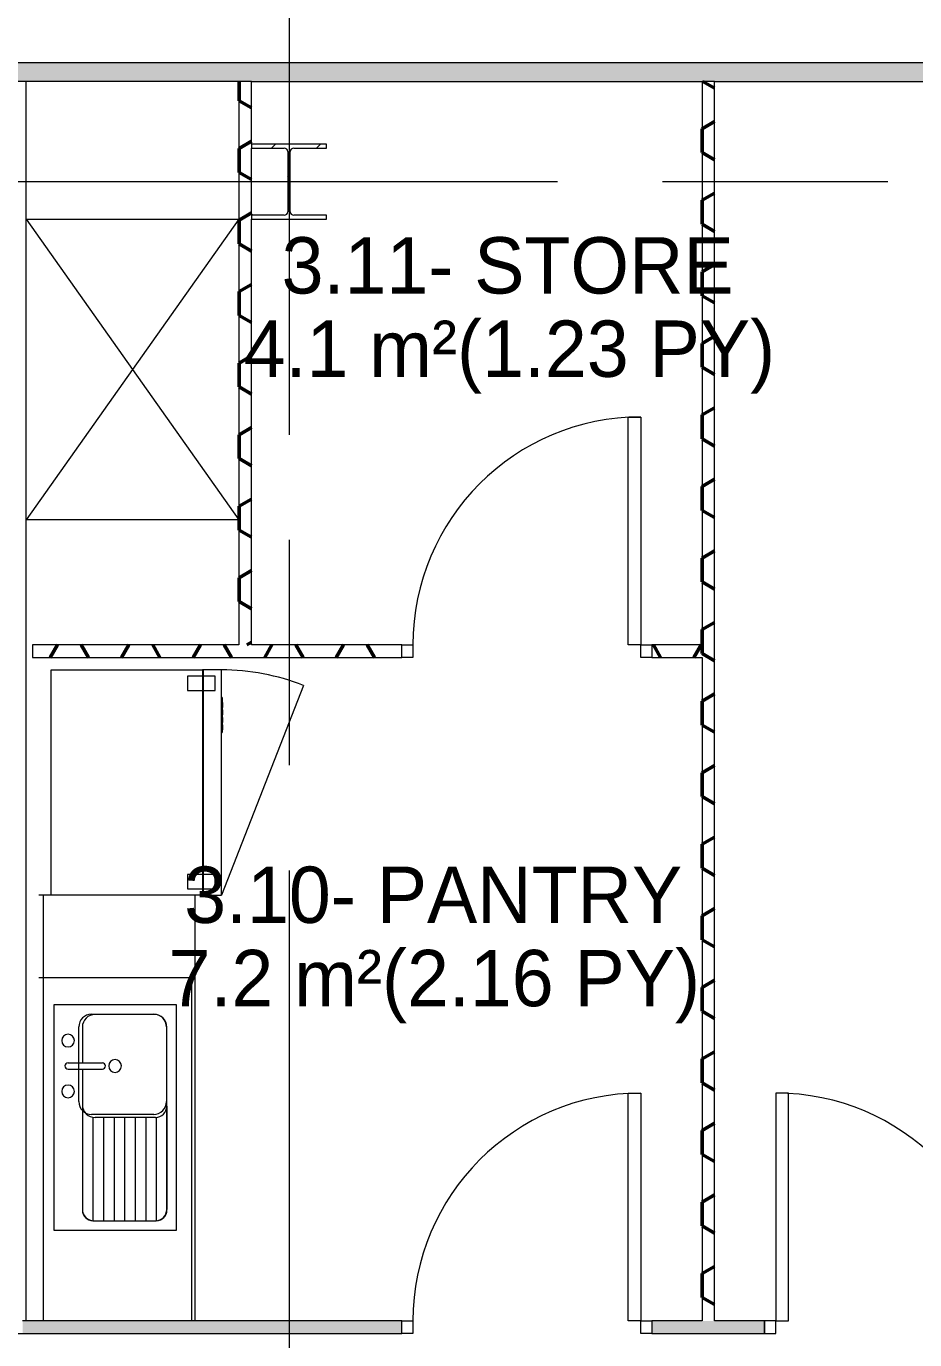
# Model space of a CAD drawing. Header units: millimetres. Extents: x -76261 to 649593, y -304265 to 60256.
# Drawn here: x 133650 to 137200, y -4625 to 620 of the extents above; entities that cross this region are included whole.
import ezdxf

# ---------------------------------------------------------------- set-up
doc = ezdxf.new("R2010")
doc.units = ezdxf.units.MM
doc.header["$LTSCALE"] = 2000
doc.header["$MEASUREMENT"] = 0
doc.linetypes.add('Centre', pattern=[6.9, 4, -0.7, 1.5, -0.7])
doc.layers.get('0').update_dxf_attribs({"linetype": 'CONTINUOUS'})
for name, color, linetype, lineweight in [('A-AREA-IDEN', 8, 'CONTINUOUS', 15), ('A-DETL', 8, 'CONTINUOUS', 15), ('A-DOOR', 8, 'CONTINUOUS', 15), ('A-FLOR', 8, 'CONTINUOUS', 15), ('A-WALL', 8, 'CONTINUOUS', 15), ('A-WALL-PATT', 8, 'CONTINUOUS', 50), ('I-WALL', 8, 'CONTINUOUS', 15), ('P-SANR-FIXT', 8, 'CONTINUOUS', 15), ('Q-CASE', 8, 'CONTINUOUS', 15), ('Q-SPCQ', 8, 'CONTINUOUS', 15), ('S-COLS', 8, 'CONTINUOUS', 15), ('S-GRID', 14, 'CONTINUOUS', 15)]:
    doc.layers.add(name, color=color, linetype=linetype, lineweight=lineweight)
doc.styles.add('.VnArial Narrow_B', font='Vnarianb_0.ttf', dxfattribs={"height": 225})

# ---------------------------------------------------------------- blocks, each defined once
blk = doc.blocks.new('AD_UK Beams-Column - SC1-300_300_10_16-V87-3rd FLOOR PLAN')
at = {"layer": 'S-COLS'}
h = blk.add_hatch(dxfattribs=at)
h.set_pattern_fill('FP_91', color=256, style=0, pattern_type=2)
h.set_pattern_definition([(45, (78492.53, 42001.64), (-371.231, 371.231), []), (45, (78492.53, 42564.14), (-371.231, 371.231), [])])
h.paths.add_polyline_path([(-150, -150), (150, -150), (150, -134), (19, -134), (9.1, -129.9), (5, -120), (5, 120), (9.1, 129.9), (19, 134), (150, 134), (150, 150), (-150, 150), (-150, 134), (-19, 134), (-9.1, 129.9), (-5, 120), (-5, -120), (-9.1, -129.9), (-19, -134), (-150, -134)], flags=0)
for p, q in [((150, 150), (-150, 150)), ((-150, 150), (-150, 134)), ((-150, 134), (-19, 134)), ((-5, 120), (-5, -120)), ((5, -120), (5, 120)), ((19, 134), (150, 134)), ((150, 134), (150, 150)), ((-19, -134), (-150, -134)), ((-150, -134), (-150, -150)), ((-150, -150), (150, -150)), ((150, -134), (19, -134)), ((150, -150), (150, -134))]:
    blk.add_line(p, q, dxfattribs=at)
for centre, start, end in [((-19, 120), 0, 90), ((19, 120), 90, 180), ((-19, -120), 270, 0), ((19, -120), 180, 270)]:
    blk.add_arc(centre, 14, start, end, dxfattribs=at)
blk = doc.blocks.new('LS-Office-S_rvt-1-3rd FLOOR PLAN')
blk.add_blockref('AD_UK Beams-Column - SC1-300_300_10_16-V87-3rd FLOOR PLAN', (-78492.5, -42001.6))
blk = doc.blocks.new('PD-1 CANH - THONG PHONG-10653378-3rd FLOOR PLAN')
at = {"layer": 'A-DOOR'}
for p, q in [((405, 25), (405, 935)), ((405, 935), (455, 935)), ((455, 935), (455, 25)), ((-500, -25), (-500, 25)), ((-500, 25), (-455, 25)), ((-455, 25), (-455, -25)), ((455, 25), (405, 25)), ((455, 25), (500, 25)), ((455, -25), (455, 25)), ((500, 25), (500, -25)), ((-455, -25), (-500, -25)), ((500, -25), (455, -25))]:
    blk.add_line(p, q, dxfattribs=at)
blk.add_arc((455, 25), 910, 90, 180, dxfattribs=at)
blk = doc.blocks.new('PD-1 CANH - THONG PHONG-10354232-3rd FLOOR PLAN')
at = {"layer": 'A-DOOR'}
for p, q in [((-455, 25), (-500, 25)), ((-500, 25), (-500, -25)), ((-455, -25), (-455, 25)), ((500, 25), (455, 25)), ((455, 25), (455, -25)), ((500, -25), (500, 25)), ((-500, -25), (-455, -25)), ((405, -25), (405, -935)), ((455, -25), (405, -25)), ((455, -935), (455, -25)), ((455, -25), (500, -25)), ((405, -935), (455, -935))]:
    blk.add_line(p, q, dxfattribs=at)
blk.add_arc((455, -25), 910, 180, 270, dxfattribs=at)
blk = doc.blocks.new('Fisher_amp_Paykel_French_Door_Refrigerator_3d_REVIT_MODEL_10604 - F _ P French Door Refrigerator-10735070-3rd FLOOR PLAN')
at = {"layer": 'Q-SPCQ'}
for p, q in [((-503.8, -297.6), (-503.8, 306.2)), ((-503.8, 306.2), (396.2, 306.2)), ((396.2, 306.2), (396.2, -297.6)), ((-421.3, -238.3), (-478.4, -238.3)), ((-478.4, -238.3), (-478.4, -348.9)), ((-421.3, -348.9), (-421.3, -238.3)), ((370.8, -238.3), (313.6, -238.3)), ((313.6, -238.3), (313.6, -348.9)), ((370.8, -348.9), (370.8, -238.3)), ((396.2, -297.6), (-503.8, -297.6)), ((-503.8, -297.6), (-503.8, -373.8)), ((396.2, -297.6), (-503.8, -297.6)), ((396.2, -300.8), (-503.8, -300.8)), ((-503.8, -300.8), (-503.8, -373.8)), ((396.2, -373.8), (396.2, -297.6)), ((396.2, -373.8), (396.2, -300.8)), ((-478.4, -348.9), (-421.3, -348.9)), ((313.6, -348.9), (370.8, -348.9)), ((-503.8, -373.8), (396.2, -373.8)), ((-503.8, -373.8), (396.2, -373.8)), ((334.3, -701.7), (-503.8, -373.8)), ((146.2, -373.8), (146.2, -377)), ((286.2, -377), (146.2, -377)), ((286.2, -377), (286.2, -373.8))]:
    blk.add_line(p, q, dxfattribs=at)
blk.add_arc((-503.8, -373.8), 900, 338.6306, 0, dxfattribs=at)
for points, knots in [([(176.5, -377.3), (176.5, -377.3), (176.4, -377.3), (176.2, -377.3), (175.8, -377.3), (175.1, -377.3), (173.7, -377.3), (170.9, -377.3), (166.5, -377.3), (162, -377.3), (159.2, -377.3), (157.9, -377.3), (157.1, -377.3), (156.7, -377.3), (156.5, -377.3), (156.5, -377.3), (156.5, -377.3)], [3.141593, 3.141593, 3.141593, 3.141593, 3.272492, 3.403392, 3.534292, 3.665191, 3.926991, 4.18879, 4.712389, 5.235988, 5.497787, 5.759587, 5.890486, 6.021386, 6.152286, 6.283185, 6.283185, 6.283185, 6.283185]), ([(156.5, -377.3), (156.5, -377.3), (156.5, -377.3), (156.7, -377.3), (157.1, -377.3), (157.9, -377.3), (159.2, -377.3), (162, -377.3), (166.5, -377.3), (170.9, -377.3), (173.7, -377.3), (175.1, -377.3), (175.8, -377.3), (176.2, -377.3), (176.4, -377.3), (176.5, -377.3), (176.5, -377.3)], [0, 0, 0, 0, 0.1309, 0.261799, 0.392699, 0.523599, 0.785398, 1.047198, 1.570796, 2.094395, 2.356194, 2.617994, 2.748894, 2.879793, 3.010693, 3.141593, 3.141593, 3.141593, 3.141593]), ([(206.5, -377.3), (206.5, -377.3), (206.4, -377.3), (206.2, -377.3), (205.8, -377.3), (205.1, -377.3), (203.7, -377.3), (200.9, -377.3), (196.5, -377.3), (192, -377.3), (189.2, -377.3), (187.9, -377.3), (187.1, -377.3), (186.7, -377.3), (186.5, -377.3), (186.5, -377.3), (186.5, -377.3)], [3.141593, 3.141593, 3.141593, 3.141593, 3.272492, 3.403392, 3.534292, 3.665191, 3.926991, 4.18879, 4.712389, 5.235988, 5.497787, 5.759587, 5.890486, 6.021386, 6.152286, 6.283185, 6.283185, 6.283185, 6.283185]), ([(186.5, -377.3), (186.5, -377.3), (186.5, -377.3), (186.7, -377.3), (187.1, -377.3), (187.9, -377.3), (189.2, -377.3), (192, -377.3), (196.5, -377.3), (200.9, -377.3), (203.7, -377.3), (205.1, -377.3), (205.8, -377.3), (206.2, -377.3), (206.4, -377.3), (206.5, -377.3), (206.5, -377.3)], [0, 0, 0, 0, 0.1309, 0.261799, 0.392699, 0.523599, 0.785398, 1.047198, 1.570796, 2.094395, 2.356194, 2.617994, 2.748894, 2.879793, 3.010693, 3.141593, 3.141593, 3.141593, 3.141593]), ([(236.5, -377.3), (236.5, -377.3), (236.4, -377.3), (236.2, -377.3), (235.8, -377.3), (235.1, -377.3), (233.7, -377.3), (230.9, -377.3), (226.5, -377.3), (222, -377.3), (219.2, -377.3), (217.9, -377.3), (217.1, -377.3), (216.7, -377.3), (216.5, -377.3), (216.5, -377.3), (216.5, -377.3)], [3.141593, 3.141593, 3.141593, 3.141593, 3.272492, 3.403392, 3.534292, 3.665191, 3.926991, 4.18879, 4.712389, 5.235988, 5.497787, 5.759587, 5.890486, 6.021386, 6.152286, 6.283185, 6.283185, 6.283185, 6.283185]), ([(216.5, -377.3), (216.5, -377.3), (216.5, -377.3), (216.7, -377.3), (217.1, -377.3), (217.9, -377.3), (219.2, -377.3), (222, -377.3), (226.5, -377.3), (230.9, -377.3), (233.7, -377.3), (235.1, -377.3), (235.8, -377.3), (236.2, -377.3), (236.4, -377.3), (236.5, -377.3), (236.5, -377.3)], [0, 0, 0, 0, 0.1309, 0.261799, 0.392699, 0.523599, 0.785398, 1.047198, 1.570796, 2.094395, 2.356194, 2.617994, 2.748894, 2.879793, 3.010693, 3.141593, 3.141593, 3.141593, 3.141593]), ([(266.5, -377.3), (266.5, -377.3), (266.4, -377.3), (266.2, -377.3), (265.8, -377.3), (265.1, -377.3), (263.7, -377.3), (260.9, -377.3), (256.5, -377.3), (252, -377.3), (249.2, -377.3), (247.9, -377.3), (247.1, -377.3), (246.7, -377.3), (246.5, -377.3), (246.5, -377.3), (246.5, -377.3)], [3.141593, 3.141593, 3.141593, 3.141593, 3.272492, 3.403392, 3.534292, 3.665191, 3.926991, 4.18879, 4.712389, 5.235988, 5.497787, 5.759587, 5.890486, 6.021386, 6.152286, 6.283185, 6.283185, 6.283185, 6.283185]), ([(246.5, -377.3), (246.5, -377.3), (246.5, -377.3), (246.7, -377.3), (247.1, -377.3), (247.9, -377.3), (249.2, -377.3), (252, -377.3), (256.5, -377.3), (260.9, -377.3), (263.7, -377.3), (265.1, -377.3), (265.8, -377.3), (266.2, -377.3), (266.4, -377.3), (266.5, -377.3), (266.5, -377.3)], [0, 0, 0, 0, 0.1309, 0.261799, 0.392699, 0.523599, 0.785398, 1.047198, 1.570796, 2.094395, 2.356194, 2.617994, 2.748894, 2.879793, 3.010693, 3.141593, 3.141593, 3.141593, 3.141593])]:
    blk.add_open_spline(points, degree=3, knots=knots, dxfattribs=at)
blk = doc.blocks.new('M_Kitchenette - Medium - 1372mm-10739987-3rd FLOOR PLAN')
at = {"layer": 'Q-SPCQ'}
for p, q in [((704.7, 0), (704.7, -610)), ((704.7, -610), (-667.3, -610))]:
    blk.add_line(p, q, dxfattribs=at)
blk = doc.blocks.new('M_Counter Top w Sink Hole - 600mm Depth-10746230-3rd FLOOR PLAN')
at = {"layer": 'Q-CASE'}
for p, q in [((499.5, -50), (499.5, 0)), ((-1200.5, -19), (499.5, -19)), ((-324.7, -160), (-26.3, -160)), ((-375.5, -459.2), (-375.5, -210.8)), ((24.5, -210.8), (24.5, -459.2)), ((-26.3, -510), (-324.7, -510)), ((-1200.5, -625), (499.5, -625))]:
    blk.add_line(p, q, dxfattribs=at)
for centre, start, end in [((-324.7, -210.8), 90, 180), ((-26.3, -210.8), 360, 90), ((-324.7, -459.2), 180, 270), ((-26.3, -459.2), 270, 0)]:
    blk.add_arc(centre, 50.8, start, end, dxfattribs=at)
blk = doc.blocks.new('Chậu rửa đơn - Chậu rửa đơn-10741065-3rd FLOOR PLAN')
at = {"layer": 'P-SANR-FIXT'}
for p, q in [((-434.3, 247.3), (-434.3, -242.7)), ((465.7, 247.3), (-434.3, 247.3)), ((465.7, -242.7), (465.7, 247.3)), ((208.9, 190.2), (208.9, 53.1)), ((234.3, 190.2), (234.3, 53.1)), ((208.9, 133), (-354.2, 133)), ((66.5, 133), (-351, 133)), ((376.8, 133), (234.3, 133)), ((15.7, 91), (-396.2, 91)), ((-396.2, 91), (-396.2, -162.4)), ((-396.2, 87.9), (-396.2, -159.4)), ((15.7, 90.8), (-396.1, 90.8)), ((15.7, -159.4), (15.7, 82.2)), ((427.6, -153.8), (427.6, 82.2)), ((15.7, 48.6), (-396.2, 48.6)), ((15.7, 48.6), (-396.2, 48.6)), ((15.7, 6.4), (-396.2, 6.4)), ((15.7, 6.4), (-396.2, 6.4)), ((15.7, -35.8), (-396.2, -35.8)), ((15.7, -35.8), (-396.2, -35.8)), ((15.7, -78), (-396.2, -78)), ((15.7, -78), (-396.2, -78)), ((15.7, -120.2), (-396.2, -120.2)), ((15.7, -120.2), (-396.2, -120.2)), ((15.8, -162.4), (-396.2, -162.4)), ((15.7, -162.4), (-396.1, -162.4)), ((-354, -204.6), (376.8, -204.6)), ((60.9, -204.6), (-351, -204.6)), ((-434.3, -242.7), (465.7, -242.7))]:
    blk.add_line(p, q, dxfattribs=at)
for centre, radius, start, end in [((119.9, 190.2), 25.4, 360, 180), ((323.2, 190.2), 25.4, 360, 180), ((119.9, 190.2), 25.4, 180, 0), ((221.6, 190.2), 12.7, 360, 180), ((323.2, 190.2), 25.4, 180, 360), ((-354.2, 91), 42, 90, 180), ((-351, 87.9), 45.2, 90, 180), ((66.5, 82.2), 50.8, 90, 180), ((376.8, 82.2), 50.8, 360, 90), ((221.6, 53.1), 12.7, 180, 0), ((221.6, 2.3), 25.4, 360, 180), ((221.6, 2.3), 25.4, 180, 360), ((376.8, -153.8), 50.8, 270, 0), ((-351, -159.4), 45.2, 180, 270), ((-354, -162.4), 42.2, 180, 270), ((60.9, -159.4), 45.2, 180, 270)]:
    blk.add_arc(centre, radius, start, end, dxfattribs=at)
blk = doc.blocks.new('Xrexf_Office')
at = {"layer": 'A-WALL-PATT'}
h = blk.add_hatch(dxfattribs=at)
h.set_pattern_fill('FP_1', color=256, style=0, pattern_type=2)
h.set_pattern_definition([(180, (143675, 475), (-142.875, -82.489), [95.25, -190.5]), (300, (143675, 475), (142.87507, -82.4889), [95.25, -190.5]), (240, (143675, 475), (7e-05, -164.9779), [0, -190.5, 95.25, 0])])
h.paths.add_polyline_path([(128790, 400), (158660, 400), (158660, 475), (128740, 475), (128740, 400), (128765, 400)], flags=0)
h = blk.add_hatch(dxfattribs=at)
h.set_pattern_fill('FP_83', color=256, style=0, pattern_type=2)
h.set_pattern_definition([(270, (134500, -725), (82.489, -142.875), [95.25, -190.5]), (30, (134500, -725), (82.489, 142.875), [95.25, -190.5]), (330, (134500, -725), (164.978, 7e-05), [0, -190.5, 95.25, 0])])
h.paths.add_polyline_path([(134500, -1850), (134550, -1850), (134550, 400), (134500, 400), (134500, -678.2)], flags=0)
h = blk.add_hatch(dxfattribs=at)
h.set_pattern_fill('FP_25', color=256, style=0, pattern_type=2)
h.set_pattern_definition([(270, (136350, -2075), (82.489, -142.875), [95.25, -190.5]), (30, (136350, -2075), (82.489, 142.875), [95.25, -190.5]), (330, (136350, -2075), (164.978, 7e-05), [0, -190.5, 95.25, 0])])
h.paths.add_polyline_path([(136350, -4550), (136400, -4550), (136400, 400), (136350, 400), (136350, -3046.3)], flags=0)
h = blk.add_hatch(dxfattribs=at)
h.set_pattern_fill('FP_38', color=256, style=0, pattern_type=2)
h.set_pattern_definition([(180, (135012.5, -1850), (-142.875, -82.489), [95.25, -190.5]), (300, (135012.5, -1850), (142.875, -82.489), [95.25, -190.5]), (240, (135012.5, -1850), (7e-05, -164.978), [0, -190.5, 95.25, 0])])
h.paths.add_polyline_path([(135150, -1900), (135150, -1850), (133675, -1850), (133675, -1900)], flags=0)
h.paths.add_polyline_path([(136150, -1900), (136350, -1900), (136350, -1850), (136150, -1850), (136150, -1875)], flags=0)
h = blk.add_hatch(dxfattribs=at)
h.set_pattern_fill('FP_22', color=256, style=0, pattern_type=2)
h.set_pattern_definition([(2e-13, (146130, -4600), (142.875, 82.489), [95.25, -190.5]), (120, (146130, -4600), (-142.87507, 82.4889), [95.25, -190.5]), (60, (146130, -4600), (-7e-05, 164.9779), [0, -190.5, 95.25, 0])])
h.paths.add_polyline_path([(158610, -4600), (158610, -4550), (152250, -4550), (152250, -4600), (157631.6, -4600)], flags=0)
h.paths.add_polyline_path([(151078.8, -4600), (151250, -4600), (151250, -4550), (144850, -4550), (144850, -4600), (148894.5, -4600)], flags=0)
h.paths.add_polyline_path([(143850, -4600), (143850, -4550), (137600, -4550), (137600, -4600), (142341.6, -4600)], flags=0)
h.paths.add_polyline_path([(136150, -4600), (136600, -4600), (136600, -4550), (136150, -4550), (136150, -4575)], flags=0)
h.paths.add_polyline_path([(135150, -4600), (135150, -4550), (133635, -4550), (133635, -4600), (133650, -4600)], flags=0)
at = {"layer": 'A-DETL'}
for p, q in [((134500, -150), (133650, -1350)), ((133650, -150), (134500, -1350))]:
    blk.add_line(p, q, dxfattribs=at)
at = {"layer": 'A-FLOR'}
for p, q in [((133650, -150), (134500, -150)), ((134500, -1350), (133650, -1350))]:
    blk.add_line(p, q, dxfattribs=at)
at = {"layer": 'A-WALL'}
for p, q in [((158700, 475), (125700, 475)), ((134500, 400), (128790, 400)), ((133650, -4550), (133650, 400)), ((134550, 400), (134500, 400)), ((134550, 400), (136350, 400)), ((136400, 400), (136350, 400)), ((136400, 400), (143600, 400)), ((133650, -4550), (133635, -4550)), ((132435, -4600), (133650, -4600))]:
    blk.add_line(p, q, dxfattribs=at)
at = {"layer": 'I-WALL'}
for p, q in [((134500, 400), (134500, -1850)), ((134550, 150), (134550, 400)), ((136350, 400), (136350, -1850)), ((136400, -4550), (136400, 400)), ((134550, -134), (134550, 134)), ((134550, -1850), (134550, -150)), ((134500, -1850), (133675, -1850)), ((133675, -1850), (133675, -1900)), ((135150, -1850), (134550, -1850)), ((135150, -1900), (135150, -1850)), ((136350, -1850), (136150, -1850)), ((136150, -1850), (136150, -1900)), ((133675, -1900), (135150, -1900)), ((136150, -1900), (136350, -1900)), ((136350, -1900), (136350, -4550)), ((135150, -4550), (133650, -4550)), ((135150, -4600), (135150, -4550)), ((136350, -4550), (136150, -4550)), ((136150, -4550), (136150, -4600)), ((136600, -4550), (136400, -4550)), ((136600, -4600), (136600, -4550)), ((133650, -4600), (135150, -4600)), ((136150, -4600), (136600, -4600))]:
    blk.add_line(p, q, dxfattribs=at)
at = {"layer": 'S-GRID', "linetype": 'Centre', "ltscale": 0.3}
for p, q in [((134700, 5529.3), (134700, -18843.9)), ((120952.1, 0), (162139, 0))]:
    blk.add_line(p, q, dxfattribs=at)
blk.add_blockref('LS-Office-S_rvt-1-3rd FLOOR PLAN', (213192.5, 42001.6))
at = {"layer": 'A-DOOR'}
for p in [(135650, -1875), (135650, -4575)]:
    blk.add_blockref('PD-1 CANH - THONG PHONG-10653378-3rd FLOOR PLAN', p, dxfattribs=at)
at = {"layer": 'A-DOOR', "rotation": 180}
blk.add_blockref('PD-1 CANH - THONG PHONG-10354232-3rd FLOOR PLAN', (137100, -4575), dxfattribs=at)
at = {"layer": 'P-SANR-FIXT', "rotation": 90.0000000000002}
blk.add_blockref('Chậu rửa đơn - Chậu rửa đơn-10741065-3rd FLOOR PLAN', (134007.3, -3753.4), dxfattribs=at)
at = {"layer": 'Q-CASE', "rotation": 90.0000000000002}
blk.add_blockref('M_Counter Top w Sink Hole - 600mm Depth-10746230-3rd FLOOR PLAN', (133700, -3349.5), dxfattribs=at)
at = {"layer": 'Q-SPCQ', "rotation": 90.0000000000002}
for name, p in [('Fisher_amp_Paykel_French_Door_Refrigerator_3d_REVIT_MODEL_10604 - F _ P French Door Refrigerator-10735070-3rd FLOOR PLAN', (134056.2, -2346.2)), ('M_Kitchenette - Medium - 1372mm-10739987-3rd FLOOR PLAN', (133700, -3882.7))]:
    blk.add_blockref(name, p, dxfattribs=at)
at = {"layer": 'A-AREA-IDEN', "char_height": 225, "attachment_point": 1, "style": '.VnArial Narrow_B'}
for s, insert, width in [('3.11- STORE', (134670.4, -221.9), 1912.025), ('4.1 m²(1.23 PY)', (134518.6, -554.6), 2272.784), ('3.10- PANTRY', (134281.2, -2735.5), 2128.48), ('7.2 m²(2.16 PY)', (134218.7, -3068.2), 2272.784)]:
    blk.add_mtext(s, dxfattribs=dict(at, insert=insert, width=width))

msp = doc.modelspace()

# ---------------------------------------------------------------- block references
at = {"linetype": 'ByBlock'}
msp.add_blockref('Xrexf_Office', (0, 0), dxfattribs=at)

doc.saveas('drawing.dxf')
